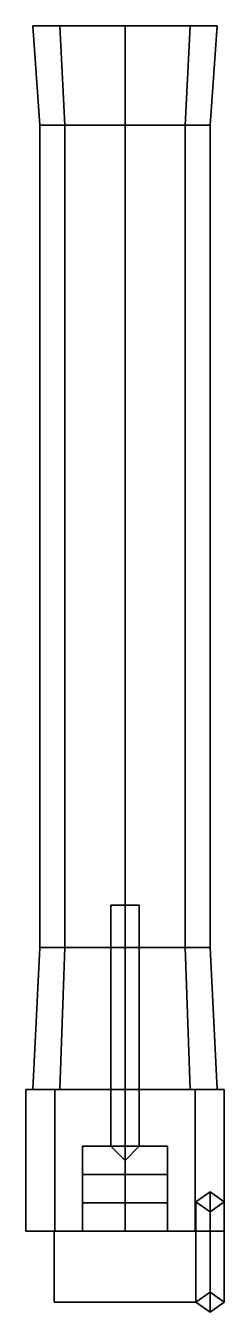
# Model space of a CAD drawing. Extents: x -0.07 to 0.07, y -0.287 to 0.62.
import ezdxf

# ---------------------------------------------------------------- set-up
doc = ezdxf.new("R2010")
doc.units = 0
doc.layers.add('BARREL', color=1, linetype='CONTINUOUS')

msp = doc.modelspace()

# ---------------------------------------------------------------- linework, layer by layer
at = {"layer": 'BARREL'}
for points in [[(-0.04243, 0.55, -0.04243), (-0.06, 0.55), (-0.065, 0.62), (-0.04596, 0.62, -0.04596)], [(-0.06, 0.55), (-0.04243, 0.55, 0.04243), (-0.04596, 0.62, 0.04596), (-0.065, 0.62)], [(-0.04596, 0.62, 0.04596), (0, 0.62, 0.065), (0.04596, 0.62, 0.04596), (-0.065, 0.62)], [(-0.065, 0.62), (0.04596, 0.62, 0.04596), (0.065, 0.62), (-0.04596, 0.62, -0.04596)], [(0, 0.55, -0.06), (-0.04243, 0.55, -0.04243), (-0.04596, 0.62, -0.04596), (0, 0.62, -0.065)], [(-0.04243, 0.55, 0.04243), (0, 0.55, 0.06), (0, 0.62, 0.065), (-0.04596, 0.62, 0.04596)], [(-0.04596, 0.62, -0.04596), (0.065, 0.62), (0.04596, 0.62, -0.04596), (0, 0.62, -0.065)], [(0.04243, 0.55, -0.04243), (0, 0.55, -0.06), (0, 0.62, -0.065), (0.04596, 0.62, -0.04596)], [(0, 0.55, 0.06), (0.04243, 0.55, 0.04243), (0.04596, 0.62, 0.04596), (0, 0.62, 0.065)], [(0.06, 0.55), (0.04243, 0.55, -0.04243), (0.04596, 0.62, -0.04596), (0.065, 0.62)], [(0.04243, 0.55, 0.04243), (0.06, 0.55), (0.065, 0.62), (0.04596, 0.62, 0.04596)], [(-0.04243, 0.55, 0.04243), (-0.06, 0.55), (-0.06, -0.03), (-0.04243, -0.03, 0.04243)], [(-0.06, 0.55), (-0.04243, 0.55, -0.04243), (-0.04243, -0.03, -0.04243), (-0.06, -0.03)], [(0, 0.55, 0.06), (-0.04243, 0.55, 0.04243), (-0.04243, -0.03, 0.04243), (0, -0.03, 0.06)], [(-0.04243, 0.55, -0.04243), (0, 0.55, -0.06), (0, -0.03, -0.06), (-0.04243, -0.03, -0.04243)], [(0.04243, 0.55, 0.04243), (0, 0.55, 0.06), (0, -0.03, 0.06), (0.04243, -0.03, 0.04243)], [(0, 0.55, -0.06), (0.04243, 0.55, -0.04243), (0.04243, -0.03, -0.04243), (0, -0.03, -0.06)], [(0.06, 0.55), (0.04243, 0.55, 0.04243), (0.04243, -0.03, 0.04243), (0.06, -0.03)], [(0.04243, 0.55, -0.04243), (0.06, 0.55), (0.06, -0.03), (0.04243, -0.03, -0.04243)], [(0, 0, -0.12), (-0.01, 0, -0.13), (-0.01, -0.17, -0.13), (0, -0.17, -0.12)], [(-0.01, 0, -0.13), (0, 0, -0.14), (0, -0.18, -0.14), (-0.01, -0.17, -0.13)], [(0.01, 0, -0.13), (0, 0, -0.12), (0, -0.17, -0.12), (0.01, -0.17, -0.13)], [(0, 0, -0.14), (0.01, 0, -0.13), (0.01, -0.17, -0.13), (0, -0.18, -0.14)], [(-0.04243, -0.03, 0.04243), (-0.06, -0.03), (-0.065, -0.13), (-0.04596, -0.13, 0.04596)], [(-0.06, -0.03), (-0.04243, -0.03, -0.04243), (-0.04596, -0.13, -0.04596), (-0.065, -0.13)], [(0, -0.03, 0.06), (-0.04243, -0.03, 0.04243), (-0.04596, -0.13, 0.04596), (0, -0.13, 0.065)], [(-0.04243, -0.03, -0.04243), (0, -0.03, -0.06), (0, -0.13, -0.065), (-0.04596, -0.13, -0.04596)], [(0.04243, -0.03, 0.04243), (0, -0.03, 0.06), (0, -0.13, 0.065), (0.04596, -0.13, 0.04596)], [(0, -0.03, -0.06), (0.04243, -0.03, -0.04243), (0.04596, -0.13, -0.04596), (0, -0.13, -0.065)], [(0.06, -0.03), (0.04243, -0.03, 0.04243), (0.04596, -0.13, 0.04596), (0.065, -0.13)], [(0.04243, -0.03, -0.04243), (0.06, -0.03), (0.065, -0.13), (0.04596, -0.13, -0.04596)], [(-0.0495, -0.13, 0.0495), (-0.07, -0.13), (-0.07, -0.23), (-0.0495, -0.23, 0.0495)], [(-0.07, -0.13, -0.02), (-0.0495, -0.13, -0.0695), (-0.0495, -0.23, -0.0695), (-0.07, -0.23, -0.02)], [(-0.07, -0.13), (-0.07, -0.13, -0.02), (-0.07, -0.23, -0.02), (-0.07, -0.23)], [(-0.065, -0.13), (-0.04596, -0.13, -0.04596), (-0.0495, -0.13, -0.0695), (-0.07, -0.13, -0.02)], [(-0.065, -0.13), (-0.065, -0.13), (-0.07, -0.13, -0.02), (-0.07, -0.13)], [(-0.04596, -0.13, 0.04596), (-0.065, -0.13), (-0.07, -0.13), (-0.0495, -0.13, 0.0495)], [(0, -0.13, 0.07), (-0.0495, -0.13, 0.0495), (-0.0495, -0.23, 0.0495), (0, -0.23, 0.07)], [(-0.0495, -0.13, -0.0695), (0, -0.13, -0.09), (0, -0.23, -0.09), (-0.0495, -0.23, -0.0695)], [(0, -0.13, 0.065), (-0.04596, -0.13, 0.04596), (-0.0495, -0.13, 0.0495), (0, -0.13, 0.07)], [(-0.04596, -0.13, -0.04596), (0, -0.13, -0.065), (0, -0.13, -0.09), (-0.0495, -0.13, -0.0695)], [(0.0495, -0.13, 0.0495), (0, -0.13, 0.07), (0, -0.23, 0.07), (0.0495, -0.23, 0.0495)], [(0, -0.13, -0.09), (0.0495, -0.13, -0.0695), (0.0495, -0.23, -0.0695), (0, -0.23, -0.09)], [(0.04596, -0.13, 0.04596), (0, -0.13, 0.065), (0, -0.13, 0.07), (0.0495, -0.13, 0.0495)], [(0, -0.13, -0.065), (0.04596, -0.13, -0.04596), (0.0495, -0.13, -0.0695), (0, -0.13, -0.09)], [(0.065, -0.13), (0.04596, -0.13, 0.04596), (0.0495, -0.13, 0.0495), (0.07, -0.13)], [(0.04596, -0.13, -0.04596), (0.065, -0.13), (0.07, -0.13, -0.02), (0.0495, -0.13, -0.0695)], [(0.07, -0.13), (0.0495, -0.13, 0.0495), (0.0495, -0.23, 0.0495), (0.07, -0.23)], [(0.0495, -0.13, -0.0695), (0.07, -0.13, -0.02), (0.07, -0.23, -0.02), (0.0495, -0.23, -0.0695)], [(0.065, -0.13), (0.065, -0.13), (0.07, -0.13), (0.07, -0.13, -0.02)], [(0.07, -0.13, -0.02), (0.07, -0.13), (0.07, -0.23), (0.07, -0.23, -0.02)], [(-0.03, -0.17, -0.13), (-0.03, -0.23, -0.13), (-0.03, -0.23, -0.07757), (-0.03, -0.17, -0.07757)], [(0.03, -0.17, -0.07757), (0.03, -0.17, -0.13), (-0.03, -0.17, -0.13), (-0.03, -0.17, -0.07757)], [(0.03, -0.17, -0.13), (0.03, -0.19, -0.16), (-0.03, -0.19, -0.16), (-0.03, -0.17, -0.13)], [(-0.03, -0.19, -0.16), (-0.03, -0.21, -0.16), (-0.03, -0.23, -0.13), (-0.03, -0.17, -0.13)], [(0.03, -0.23, -0.07757), (0.03, -0.23, -0.13), (0.03, -0.17, -0.13), (0.03, -0.17, -0.07757)], [(0.03, -0.23, -0.13), (0.03, -0.21, -0.16), (0.03, -0.19, -0.16), (0.03, -0.17, -0.13)], [(0.03, -0.19, -0.16), (0.03, -0.21, -0.16), (-0.03, -0.21, -0.16), (-0.03, -0.19, -0.16)], [(0.06, -0.27293, 0.02293), (0.05, -0.28, 0.03), (0.05, -0.20929, 0.10071), (0.06, -0.20222, 0.09364)], [(0.06, -0.21636, 0.10778), (0.07, -0.20929, 0.10071), (0.06, -0.20222, 0.09364), (0.05, -0.20929, 0.10071)], [(0.07, -0.28, 0.03), (0.06, -0.27293, 0.02293), (0.06, -0.20222, 0.09364), (0.07, -0.20929, 0.10071)], [(-0.03, -0.23, -0.13), (-0.03, -0.21, -0.16), (0.03, -0.21, -0.16), (0.03, -0.23, -0.13)], [(0.05, -0.28, 0.03), (0.06, -0.28707, 0.03707), (0.06, -0.21636, 0.10778), (0.05, -0.20929, 0.10071)], [(0.06, -0.28707, 0.03707), (0.07, -0.28, 0.03), (0.07, -0.20929, 0.10071), (0.06, -0.21636, 0.10778)], [(-0.0495, -0.23, 0.0495), (-0.07, -0.23), (0.0495, -0.23, 0.0495), (0, -0.23, 0.07)], [(-0.07, -0.23), (-0.07, -0.23, -0.02), (0.07, -0.23), (0.0495, -0.23, 0.0495)], [(-0.07, -0.23, -0.02), (-0.0495, -0.23, -0.0695), (0.07, -0.23, -0.02), (0.07, -0.23)], [(-0.05, -0.23, -0.05), (-0.05, -0.28, -0.05), (-0.05, -0.28, 0.04), (-0.05, -0.23, 0.04)], [(0.05, -0.23, -0.05), (0.05, -0.28, -0.05), (-0.05, -0.28, -0.05), (-0.05, -0.23, -0.05)], [(-0.05, -0.23, 0.04), (-0.05, -0.28, 0.04), (0.05, -0.28, 0.04), (0.05, -0.23, 0.04)], [(-0.0495, -0.23, -0.0695), (0, -0.23, -0.09), (0.0495, -0.23, -0.0695), (0.07, -0.23, -0.02)], [(-0.03, -0.23, -0.07757), (-0.03, -0.23, -0.13), (0.03, -0.23, -0.13), (0.03, -0.23, -0.07757)], [(0.05, -0.28, 0.04), (0.05, -0.28, -0.05), (0.05, -0.23, -0.05), (0.05, -0.23, 0.04)], [(-0.05, -0.28, 0.04), (-0.05, -0.28, -0.05), (0.05, -0.28, -0.05), (0.05, -0.28, 0.04)], [(0.07, -0.28, 0.03), (0.06, -0.28707, 0.03707), (0.05, -0.28, 0.03), (0.06, -0.27293, 0.02293)]]:
    msp.add_3dface(points, dxfattribs=at)

doc.saveas('drawing.dxf')
